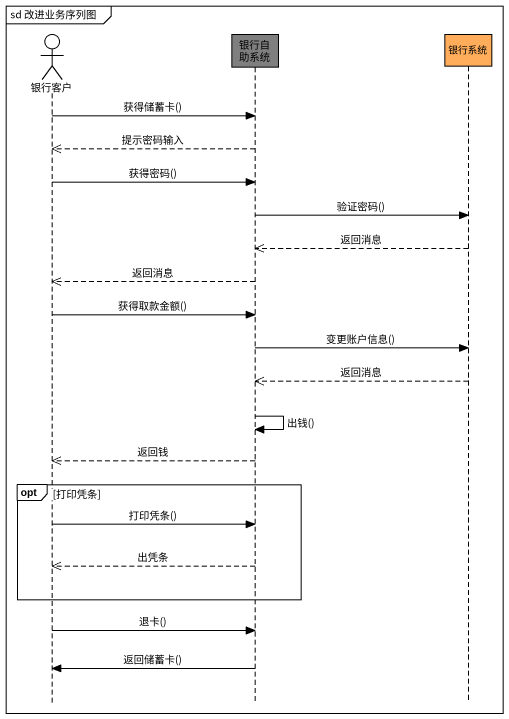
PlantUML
@startuml
mainframe sd 改进业务序列图
hide footbox
actor 银行客户
participant 银行自助系统 #7F7F7F
participant 银行系统 #FFAD5B

银行客户 -> 银行自助系统 : 获得储蓄卡()
银行自助系统 -->> 银行客户 : 提示密码输入
银行客户 -> 银行自助系统 : 获得密码()
银行自助系统 -> 银行系统 : 验证密码()
银行系统 -->> 银行自助系统 : 返回消息
银行自助系统 -->> 银行客户 : 返回消息
银行客户 -> 银行自助系统 : 获得取款金额()
银行自助系统 -> 银行系统 : 变更账户信息()
银行系统 -->> 银行自助系统 : 返回消息
银行自助系统 -> 银行自助系统 : 出钱()
银行自助系统 -->> 银行客户 : 返回钱
opt 打印凭条
  银行客户 -> 银行自助系统 : 打印凭条()
  银行自助系统 -->> 银行客户 : 出凭条
end
银行客户 -> 银行自助系统 : 退卡()
银行自助系统 -> 银行客户 : 返回储蓄卡()
@enduml
